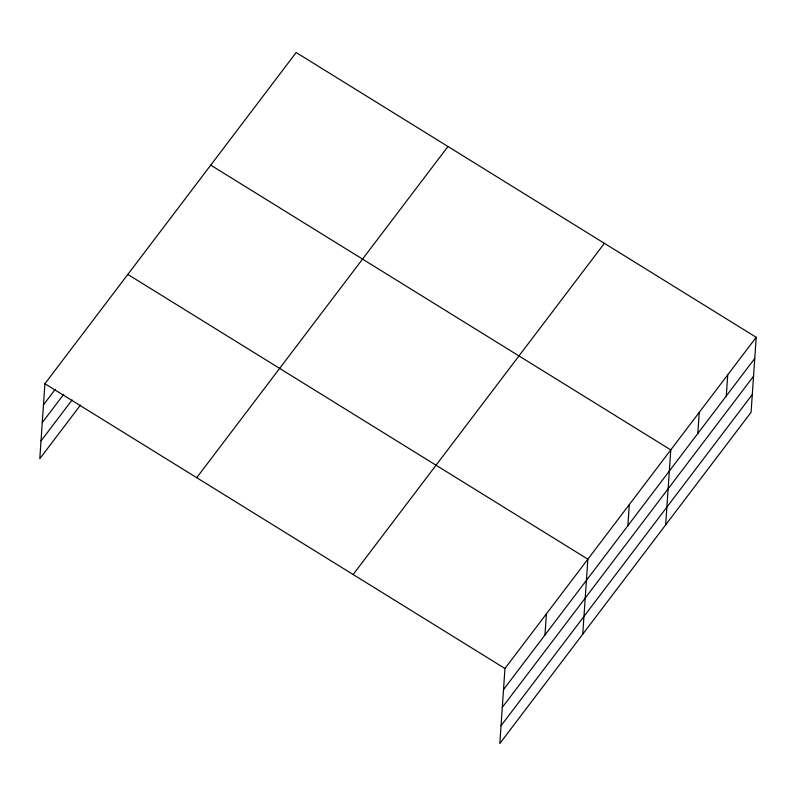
<?xml version="1.0" encoding="UTF-8"?>
<svg xmlns="http://www.w3.org/2000/svg" width="796" height="796" viewBox="0 0 796 796"><rect width="100%" height="100%" fill="white"/><g stroke="black" fill="none" stroke-linecap="round" stroke-linejoin="round"><path stroke-width="1.19" d="M756.2 337.295L504.953 668.491L499.838 743.474L751.086 412.278L756.2 337.295L296.162 52.526L44.914 383.722L39.8 458.705L80.515 405.035M544.971 634.979L546.404 613.835M582.752 634.173L587.866 559.19L127.828 274.431M627.875 525.688L629.318 504.545M665.665 524.882L670.779 449.899L210.731 165.13M697.813 433.512L699.246 412.368M726.28 395.97L727.723 374.836M43.472 404.865L55.312 389.254M42.258 422.626L63.73 394.328M41.014 440.934L72.108 399.95M196.721 477.69L447.969 146.504M353.135 574.513L604.383 243.327M503.51 689.635L754.757 358.439M502.296 707.395L753.543 376.21M501.052 725.703L752.3 394.517M44.914 383.722L504.953 668.491"/></g></svg>
